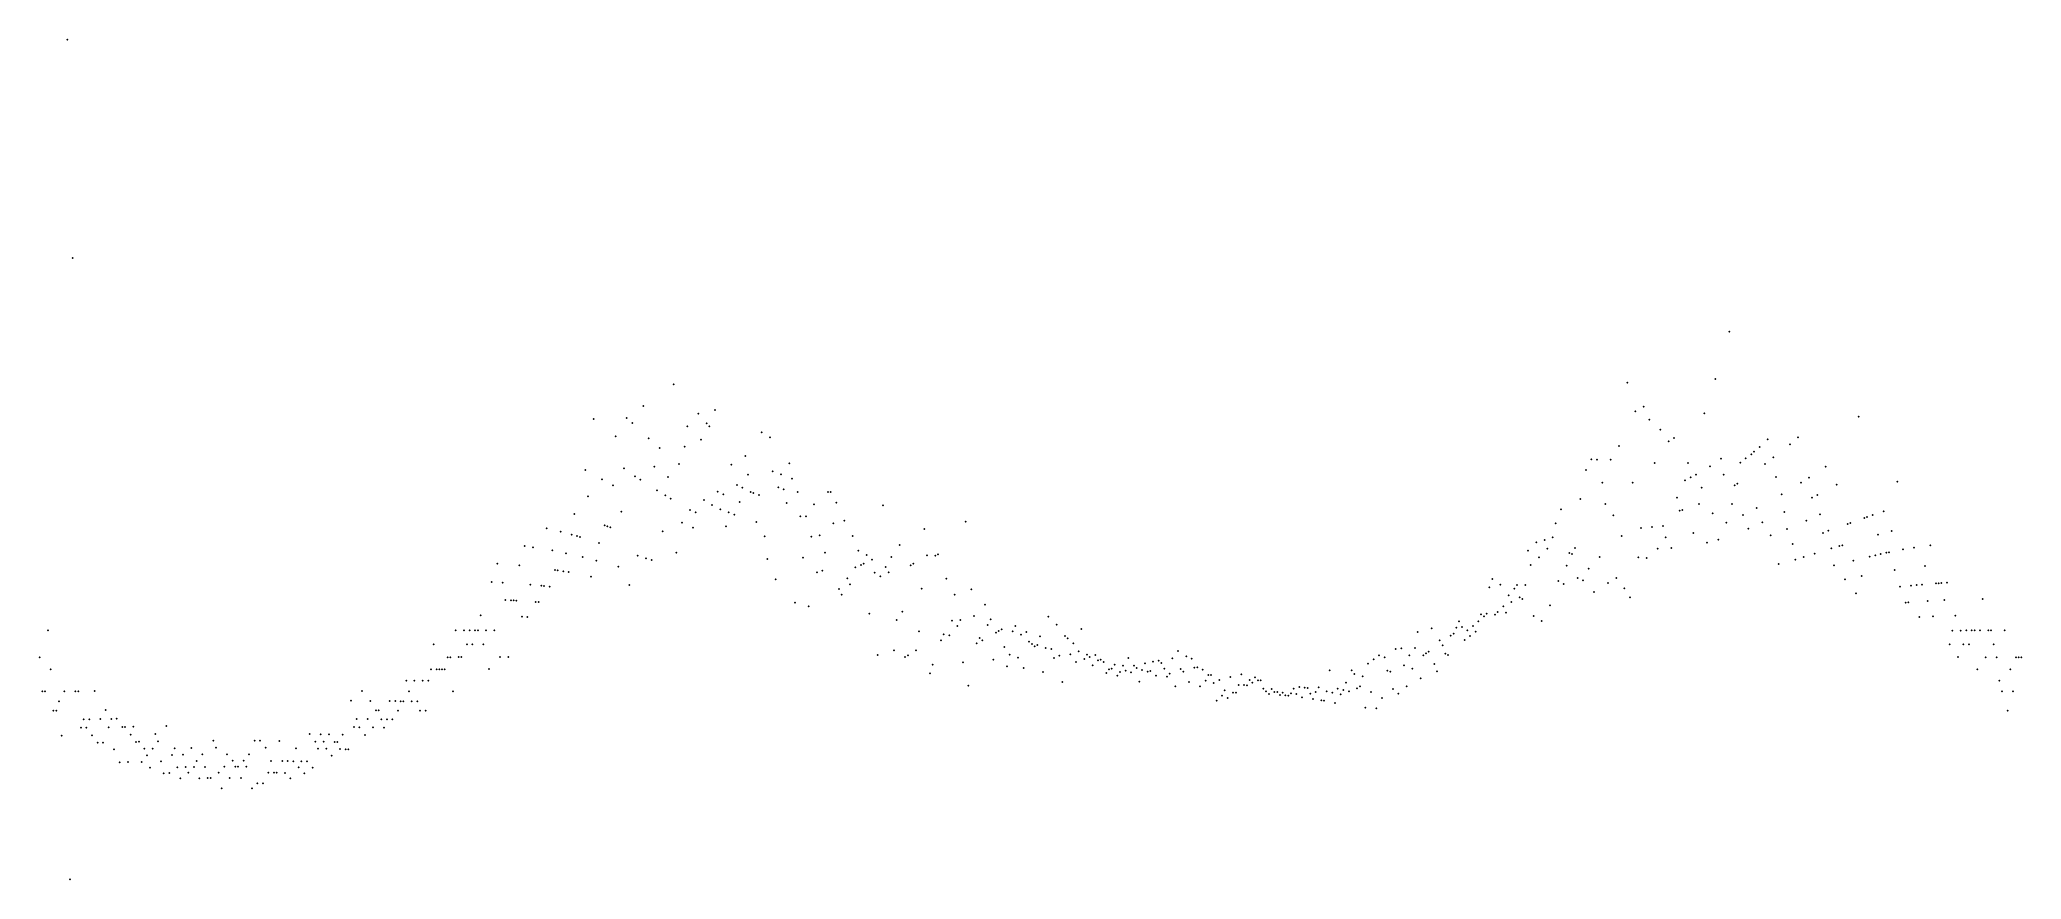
# Model space of a CAD drawing. Header units: metres. Extents: x 0 to 360, y 24 to 177.
import ezdxf

# ---------------------------------------------------------------- set-up
doc = ezdxf.new("R2010")
doc.units = ezdxf.units.M

msp = doc.modelspace()

# ---------------------------------------------------------------- linework, layer by layer
for p in [(5, 176.66), (6, 137.07), (306.5, 123.67), (304, 115.13), (115, 114.13), (288, 114.41), (100.5, 107.86), (106.5, 108.04), (109.5, 110.23), (119.5, 108.79), (122.5, 109.48), (289.5, 109.26), (291, 110.1), (302, 108.85), (330, 108.27), (104.5, 104.67), (107.5, 107.14), (110.5, 104.33), (117.5, 106.5), (121, 107.08), (121.5, 106.49), (131, 105.43), (132.5, 104.5), (292, 107.71), (294, 105.93), (296.5, 104.4), (319, 104.5), (112.5, 102.57), (117, 102.85), (120, 104.07), (128, 101.13), (286.5, 102.97), (295.5, 103.8), (305, 100.67), (309.5, 100.68), (310.5, 101.46), (311, 101.92), (312, 102.79), (313.5, 104.17), (314.5, 100.87), (317.5, 103.27), (99, 98.57), (106, 98.87), (108, 97.47), (111.5, 99.18), (114, 97.35), (116, 99.69), (125.5, 99.59), (128.5, 97.72), (133, 98.35), (134.5, 97.82), (136, 99.81), (280.5, 98.6), (281.5, 100.53), (282.5, 100.44), (285, 100.47), (293, 99.84), (299, 99.88), (299.5, 97.27), (300.5, 97.75), (303, 99.25), (305.5, 97.72), (308.5, 99.92), (313, 99.66), (315, 97.34), (321, 97.23), (324, 99.18), (99.5, 93.8), (102, 96.91), (104, 95.8), (109, 96.84), (112, 94.89), (113.5, 93.97), (123, 94.69), (124, 94.18), (126.5, 95.9), (127.5, 95.39), (129, 94.62), (129.5, 94.4), (130.5, 94.04), (134, 95.45), (135, 95.1), (136.5, 97.05), (137.5, 94.59), (143, 94.62), (143.5, 94.59), (283.5, 96.28), (289, 96.28), (297, 93.56), (298.5, 96.73), (301.5, 95.36), (307.5, 95.81), (308, 96.13), (316, 94.2), (319.5, 96.32), (321.5, 93.56), (322.5, 94.08), (326, 95.96), (337, 96.45), (97, 90.64), (105.5, 91.01), (114.5, 93.37), (118, 91.36), (119, 90.91), (120.5, 93.14), (122, 92.25), (123.5, 91.48), (125, 90.9), (126, 90.5), (127, 92.81), (135.5, 92.61), (138, 90.17), (139, 90.2), (140.5, 92.37), (144.5, 92.66), (153, 92.17), (276, 91.45), (279.5, 93.33), (284, 92.43), (285.5, 90.38), (297.5, 91.24), (298, 91.36), (301, 92.4), (303.5, 90.73), (307, 92.44), (309, 90.43), (311.5, 91.69), (316.5, 90.97), (323, 90.53), (331, 89.89), (331.5, 90.08), (332.5, 90.43), (334.5, 91.11), (92, 87.99), (94.5, 87.4), (96.5, 86.89), (97.5, 86.59), (98, 86.45), (102.5, 88.57), (103, 88.38), (103.5, 88.19), (113, 87.49), (116.5, 89.03), (118.5, 88.12), (124.5, 88.38), (130, 89.18), (131.5, 86.56), (140, 86.52), (141.5, 86.75), (144, 88.92), (146, 89.43), (147.5, 86.63), (160.5, 87.87), (168, 89.19), (274.5, 86.36), (275, 88.92), (287, 86.6), (290.5, 88.1), (292.5, 88.23), (294.5, 88.43), (295, 86.36), (300, 87.16), (306, 89.05), (310, 87.95), (312.5, 89.07), (314, 86.72), (317, 87.89), (320.5, 89.38), (323.5, 87.18), (324.5, 87.58), (328, 88.81), (328.5, 89), (333.5, 86.84), (336, 87.52), (88, 84.8), (89.5, 84.58), (93, 84), (95.5, 83.5), (98.5, 82.81), (101.5, 85.36), (108.5, 83.04), (115.5, 83.59), (138.5, 82.69), (142.5, 83.59), (148.5, 83.96), (150, 83.16), (154.5, 82.78), (156, 85), (161, 83.14), (162.5, 83.03), (163, 83.32), (270, 83.97), (271.5, 85.48), (272, 82.77), (273, 85.87), (273.5, 84.33), (277.5, 83.56), (278, 83.33), (278.5, 84.46), (283, 82.78), (290, 82.76), (293.5, 84.34), (296, 84.42), (302.5, 85.43), (304.5, 85.97), (318, 85.17), (320, 82.81), (322, 83.42), (325, 84.36), (326.5, 84.8), (327, 84.95), (332, 82.88), (333, 83.12), (334, 83.35), (335, 83.58), (335.5, 83.68), (338, 84.2), (340, 84.52), (343, 84.95), (83, 81.61), (87, 81.29), (93.5, 80.46), (94, 80.39), (95, 80.22), (96, 80.06), (100, 79.26), (101, 82.14), (105, 81.08), (110, 82.54), (111, 82.24), (132, 82.43), (141, 80.02), (142, 80.31), (148, 80.93), (149, 81.36), (149.5, 81.58), (151, 82.3), (151.5, 79.95), (152.5, 79.3), (153.5, 81), (154, 80.04), (158, 81.32), (158.5, 81.6), (270.5, 81.38), (277, 81.23), (281, 80.7), (291.5, 82.6), (315.5, 81.56), (318.5, 82.35), (325.5, 81.32), (329, 82.15), (330.5, 79.34), (336.5, 80.45), (342, 81.18), (82, 78.25), (84, 78.14), (89, 77.78), (91, 77.59), (91.5, 77.54), (92.5, 77.42), (107, 77.74), (133.5, 78.77), (145, 77), (145.5, 75.95), (146.5, 78.95), (147, 77.86), (160, 77.08), (164.5, 78.89), (166, 75.97), (169, 76.97), (263, 77.3), (263.5, 78.83), (265, 77.81), (266.5, 75.88), (267.5, 77.09), (268, 77.74), (268.5, 75.5), (269.5, 77.75), (275.5, 78.46), (276.5, 77.94), (279, 79.01), (280, 78.56), (282, 76.49), (284.5, 78.1), (286, 78.99), (287.5, 77.14), (327.5, 78.75), (329.5, 76.22), (337.5, 77.41), (339.5, 77.62), (340.5, 77.72), (341.5, 77.8), (344, 78.02), (344.5, 78.06), (345, 78.09), (346, 78.16), (80, 72.21), (84.5, 74.99), (85.5, 74.95), (86, 74.92), (86.5, 74.9), (87.5, 72), (88.5, 71.95), (90, 74.66), (90.5, 74.63), (137, 74.53), (139.5, 73.84), (150.5, 72.55), (156.5, 72.9), (169.5, 72.09), (171.5, 74.14), (183, 71.96), (261.5, 72.38), (262, 72.06), (262.5, 72.52), (264, 72.36), (264.5, 72.85), (265.5, 73.88), (266, 72.71), (267, 74.64), (269, 75.17), (271, 72.11), (274, 74.03), (288.5, 75.49), (338.5, 74.54), (339, 74.57), (341, 71.9), (342.5, 74.82), (343.5, 72.03), (345.5, 75), (347.5, 72.16), (352.5, 75.18), (1.5, 69.51), (75.5, 69.53), (77, 69.52), (78, 69.52), (79, 69.51), (79.5, 69.51), (81, 69.49), (82.5, 69.48), (155.5, 71.37), (159.5, 69.34), (164, 68.79), (165, 68.61), (165.5, 71.29), (166.5, 70.28), (167, 71.38), (172, 70.45), (172.5, 71.51), (173.5, 69.1), (174, 69.38), (174.5, 69.66), (176.5, 69.32), (177, 70.31), (178, 68.71), (179, 69.23), (181.5, 68.42), (184.5, 70.53), (186, 68.48), (189, 69.74), (250, 69.21), (252.5, 69.87), (256, 68.54), (256.5, 68.93), (257, 70.01), (257.5, 71.14), (258, 70.11), (259, 69.5), (259.5, 68.5), (260, 70.31), (260.5, 69.28), (261, 71.16), (272.5, 71.2), (347, 69.46), (348.5, 69.47), (349.5, 69.48), (350.5, 69.49), (351, 69.49), (352, 69.5), (353.5, 69.51), (354, 69.51), (356.5, 69.51), (71.5, 66.99), (77.5, 66.99), (78.5, 66.99), (80.5, 66.99), (152, 65.02), (155, 65.87), (157.5, 64.99), (159, 65.85), (163.5, 67.72), (170, 67.13), (170.5, 68.12), (171, 67.7), (175, 66.48), (176, 65.07), (179.5, 67.45), (180, 67.04), (180.5, 66.63), (181, 66.87), (182.5, 66.29), (183.5, 66.11), (185, 64.93), (186.5, 68.04), (187, 65.14), (187.5, 67.17), (188.5, 65.72), (190, 65.08), (191.5, 65.02), (206.5, 65.75), (208, 64.8), (243, 65), (246, 66.11), (247, 66.26), (248.5, 64.99), (249.5, 66.29), (251, 64.96), (251.5, 65.31), (252, 65.65), (254, 67.71), (254.5, 66.79), (255, 65.28), (255.5, 65.01), (258.5, 67.74), (346.5, 66.96), (349, 66.97), (350, 66.97), (354.5, 66.98), (0, 64.61), (2, 62.41), (71, 62.43), (72, 62.43), (72.5, 62.43), (73, 62.43), (73.5, 62.43), (74, 64.63), (74.5, 64.63), (76, 64.64), (76.5, 64.64), (81.5, 62.48), (83.5, 64.65), (85, 64.65), (157, 64.69), (161.5, 61.68), (162, 63.28), (167.5, 63.73), (173, 64.16), (175.5, 63), (177.5, 64.57), (178.5, 62.68), (182, 61.97), (184, 64.51), (188, 63.78), (189.5, 64.32), (190.5, 64.68), (191, 63.15), (192, 64.04), (192.5, 64.2), (193, 63.79), (193.5, 61.77), (194, 62.44), (194.5, 62.58), (195, 63.27), (195.5, 61.28), (196, 61.92), (196.5, 63.12), (197, 62.18), (197.5, 64.5), (198, 61.89), (198.5, 63.08), (199, 62.65), (200, 62.34), (200.5, 63.52), (201, 62.02), (201.5, 62.11), (202, 63.83), (202.5, 61.26), (203, 64.02), (203.5, 63.56), (204, 62.56), (205, 61.67), (205.5, 64.45), (207, 62.48), (207.5, 62.01), (209, 64.35), (209.5, 62.76), (210, 62.81), (211, 62.37), (212, 61.4), (212.5, 61.43), (218, 61.55), (234, 62.25), (238, 62.27), (238.5, 61.6), (240, 61.16), (241, 63.48), (242, 64.23), (244, 64.61), (244.5, 62.22), (245, 62.03), (247.5, 63.17), (249, 62.53), (253, 63.39), (253.5, 62.05), (348, 64.64), (351.5, 62.44), (353, 64.62), (355, 64.62), (357.5, 62.41), (358.5, 64.61), (359, 64.61), (359.5, 64.61), (0.5, 58.42), (1, 58.42), (4.5, 58.44), (6.5, 58.45), (7, 58.46), (10, 58.5), (58.5, 58.53), (66.5, 60.37), (67, 58.45), (68, 60.37), (69.5, 60.37), (70.5, 60.37), (75, 58.47), (168.5, 59.49), (185.5, 60.16), (199.5, 60.19), (204.5, 61.09), (206, 59.33), (208.5, 60.11), (210.5, 59.32), (211.5, 60.37), (213, 59.97), (214, 60.5), (214.5, 57.68), (215, 58.61), (216, 61.05), (216.5, 58.17), (217, 58.17), (217.5, 59.57), (218.5, 59.56), (219, 59.55), (219.5, 60.51), (220, 60), (220.5, 60.97), (221, 60.45), (221.5, 60.42), (222, 58.95), (222.5, 58.45), (223, 57.96), (223.5, 58.84), (224, 58.34), (224.5, 58.3), (225, 57.8), (225.5, 58.21), (226, 57.7), (226.5, 57.65), (227, 58.05), (227.5, 58.91), (228, 57.93), (228.5, 59.25), (229.5, 59.11), (230, 59.03), (230.5, 58.03), (231.5, 58.32), (232, 59.17), (233.5, 58.42), (234.5, 58.22), (235.5, 58.93), (236, 57.9), (236.5, 58.71), (237, 60.01), (237.5, 58.46), (239, 59), (239.5, 59.34), (241.5, 58.3), (245.5, 58.86), (246.5, 58.04), (248, 59.37), (250.5, 60.81), (355.5, 60.36), (356, 58.44), (358, 58.43), (2.5, 54.92), (3, 54.92), (3.5, 56.62), (12, 55.03), (56.5, 56.76), (60, 56.7), (61, 55), (61.5, 54.99), (63.5, 56.66), (64.5, 56.66), (65, 54.95), (65.5, 56.65), (66, 56.65), (67.5, 56.64), (68.5, 56.64), (69, 54.94), (70, 54.94), (213.5, 56.76), (215.5, 57.26), (229, 57.35), (231, 57.05), (232.5, 56.81), (233, 56.72), (235, 56.34), (240.5, 55.5), (242.5, 55.38), (243.5, 57.24), (357, 54.93), (4, 50.4), (7.5, 51.86), (8, 53.37), (8.5, 51.87), (9, 53.39), (9.5, 50.46), (11, 53.42), (12.5, 51.94), (13, 53.45), (14, 53.47), (15, 51.99), (15.5, 52), (16.5, 50.6), (17, 52.03), (21, 50.69), (23, 52.15), (49, 50.7), (51, 50.66), (52.5, 50.63), (55, 50.57), (57, 51.95), (57.5, 53.45), (58, 51.94), (59, 50.5), (59.5, 53.42), (60.5, 51.9), (62, 53.39), (62.5, 51.87), (63, 53.37), (64, 53.36), (10.5, 49.13), (11.5, 49.15), (13.5, 47.91), (17.5, 49.27), (18, 49.28), (19, 48.02), (19.5, 46.82), (20.5, 48.06), (21.5, 49.35), (24, 46.91), (24.5, 48.13), (26, 46.94), (27.5, 48.18), (29.5, 46.99), (31.5, 49.5), (32, 48.22), (34, 47.01), (38, 47.01), (39, 49.5), (40, 49.49), (41, 48.2), (43.5, 49.45), (46.5, 48.12), (50, 49.33), (50.5, 48.04), (51.5, 49.3), (52, 48.01), (53, 46.78), (53.5, 49.26), (54, 49.25), (54.5, 47.96), (55.5, 47.94), (56, 47.93), (14.5, 45.56), (16, 45.6), (18.5, 45.65), (20, 44.58), (22, 45.72), (22.5, 43.58), (23.5, 43.6), (25, 44.67), (26.5, 44.7), (27, 43.66), (28, 44.72), (28.5, 45.82), (30, 44.74), (32.5, 43.71), (33.5, 44.76), (35, 45.86), (35.5, 44.76), (36, 44.76), (37, 45.86), (37.5, 44.76), (41.5, 43.68), (42, 45.82), (42.5, 43.67), (43, 43.66), (44, 45.8), (44.5, 43.64), (45, 45.78), (46, 45.76), (47, 44.65), (47.5, 45.74), (48, 43.58), (48.5, 45.72), (49.5, 44.6), (25.5, 42.64), (29, 42.68), (30.5, 42.69), (31, 42.7), (33, 40.84), (34.5, 42.71), (36.5, 42.71), (38.5, 40.83), (39.5, 41.74), (40.5, 41.73), (45.5, 42.63), (5.5, 24.33)]:
    msp.add_point(p)

doc.saveas('drawing.dxf')
